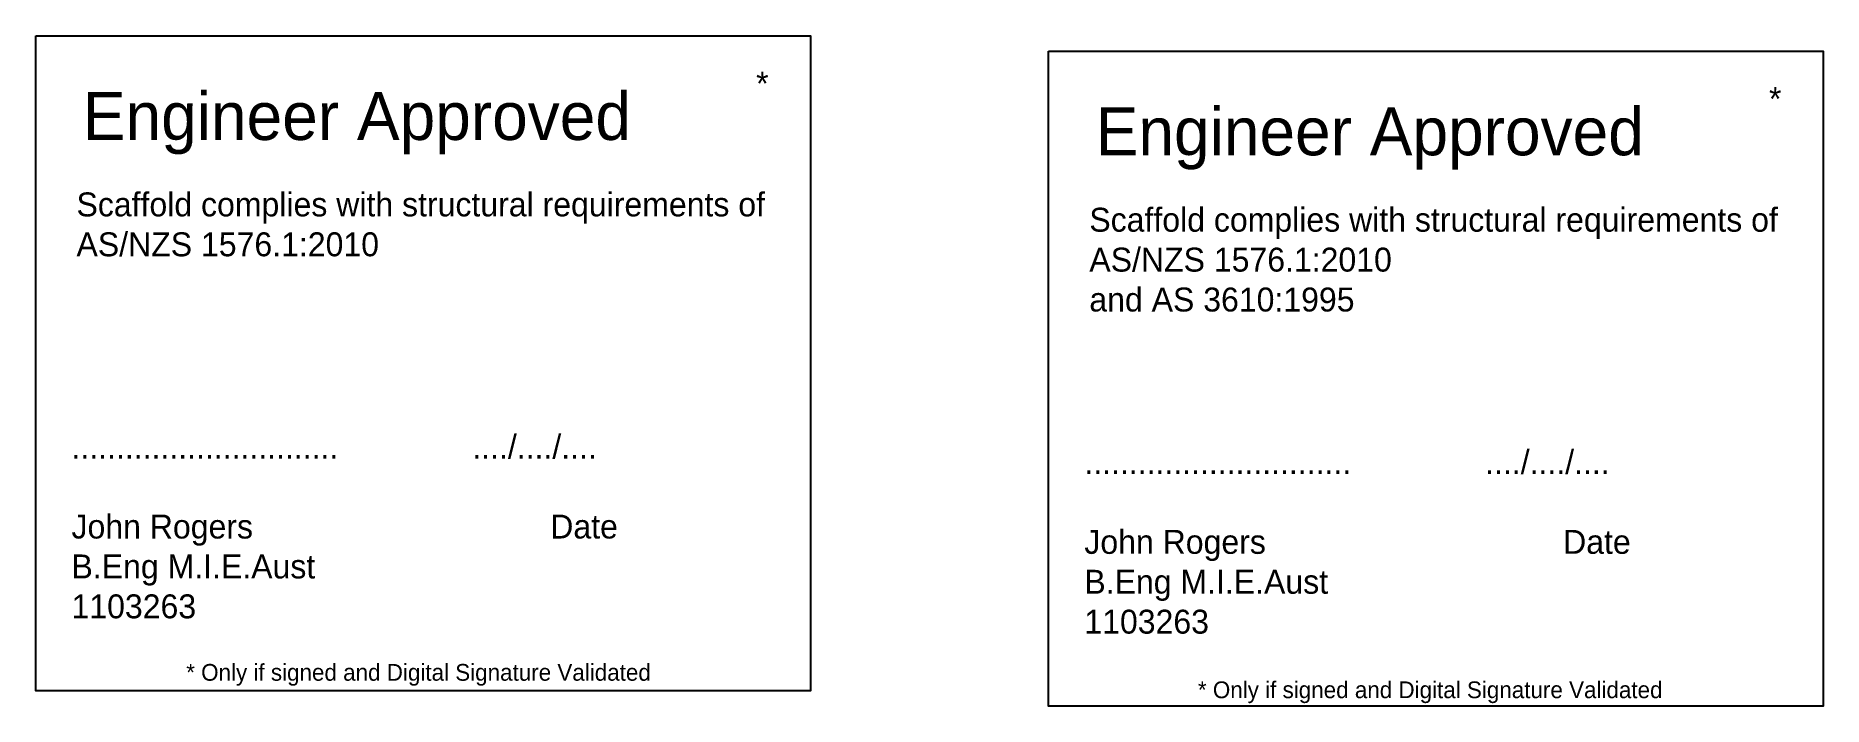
# Model space of a CAD drawing. Header units: millimetres. Extents: x 10134 to 28802, y -2958 to 4045.
import ezdxf

# ---------------------------------------------------------------- set-up
doc = ezdxf.new("R2010")
doc.units = ezdxf.units.MM
doc.layers.get('0').update_dxf_attribs({"linetype": 'CONTINUOUS'})
doc.styles.add('ARCH', font='archd.shx', dxfattribs={"height": 250})

# ---------------------------------------------------------------- blocks, each defined once
blk = doc.blocks.new('Engineer Approval - Scaffold')
blk.add_lwpolyline([(0, 6843), (8090, 6843), (8090, 0), (0, 0)], close=True)
at = {"attachment_point": 1, "style": 'ARCH'}
for s, insert, char_height, width in [('*', (7523, 6469), 250, 414.85), ('\\pi146.48;Engineer Approved', (345, 6254), 500, 7197.72), ('Scaffold complies with structural requirements of AS/NZS 1576.1:2010', (425, 5206), 250, 8006.15), ('..............................^I^I  ..../..../....^J\\PJohn Rogers^I^I^I^IDate\\PB.Eng M.I.E.Aust^J1103263', (373, 2675), 250, 7965.2), ('\\pi2765.9;* Only if signed and Digital Signature Validated', (-1195, 281), 175, 9215.92)]:
    blk.add_mtext(s, dxfattribs=dict(at, insert=insert, char_height=char_height, width=width))
at = {"color": 253, "style": 'ARCH', "flags": 2}
for tag, p in [('DATE_TIME', (324, 2962)), ('SIGN_OFF', (324, 2516))]:
    blk.add_attdef(tag, p, '', height=250, dxfattribs=at)
blk = doc.blocks.new('Engineer Approval - Formwork')
blk.add_lwpolyline([(0, 6843), (8090, 6843), (8090, 0), (0, 0)], close=True)
at = {"attachment_point": 1, "style": 'ARCH'}
for s, insert, char_height, width in [('*', (7523, 6469), 250, 414.85), ('\\pi146.48;Engineer Approved', (345, 6254), 500, 7197.72), ('Scaffold complies with structural requirements of AS/NZS 1576.1:2010\\Pand AS 3610:1995', (425, 5206), 250, 8006.15), ('..............................^I^I  ..../..../....^J\\PJohn Rogers^I^I^I^IDate\\PB.Eng M.I.E.Aust^J1103263', (373, 2675), 250, 7965.2), ('\\pi2765.9;* Only if signed and Digital Signature Validated', (-1207, 259), 175, 9215.92)]:
    blk.add_mtext(s, dxfattribs=dict(at, insert=insert, char_height=char_height, width=width))
at = {"color": 253, "style": 'ARCH', "flags": 2}
for tag, p in [('DATE_TIME', (388, 2886)), ('SIGN_OFF', (388, 2477))]:
    blk.add_attdef(tag, p, '', height=250, dxfattribs=at)

msp = doc.modelspace()

# ---------------------------------------------------------------- block references
for name, p in [('Engineer Approval - Scaffold', (10134, -2798)), ('Engineer Approval - Formwork', (20712, -2958))]:
    msp.add_blockref(name, p)

doc.saveas('drawing.dxf')
